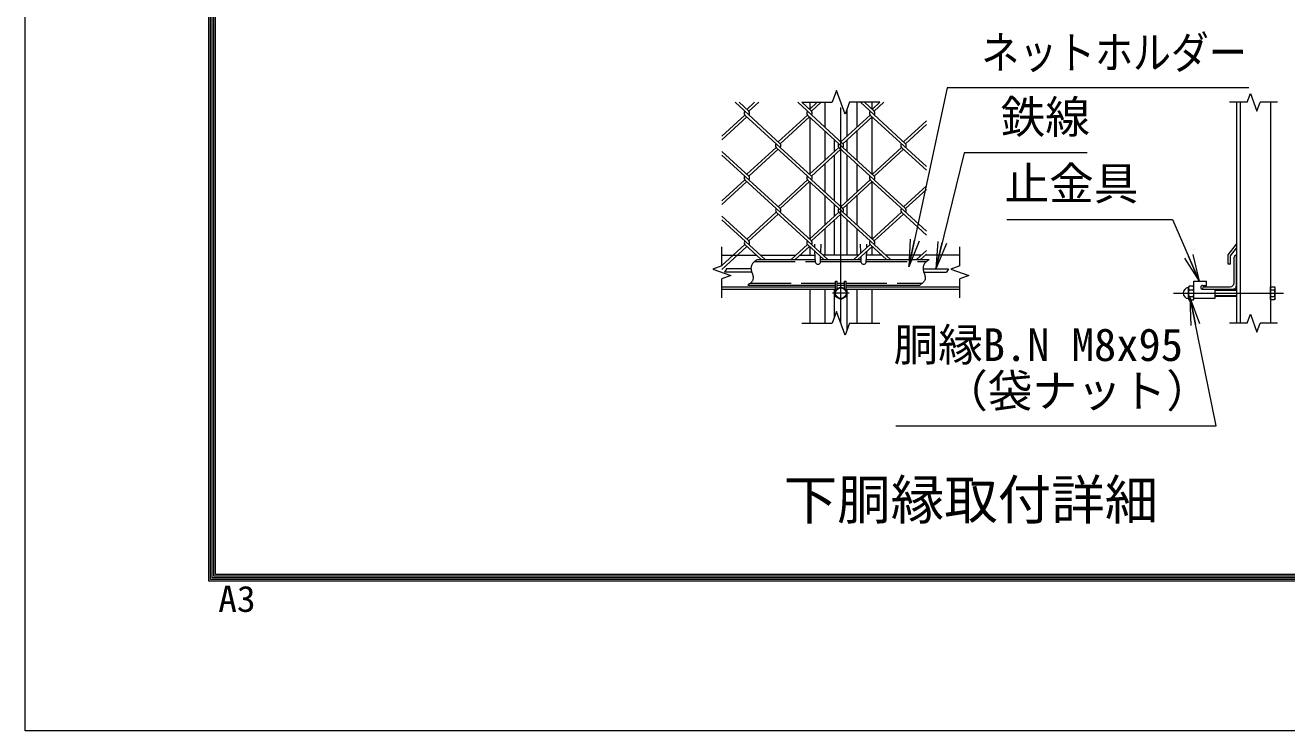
# Model space of a CAD drawing. Units: millimetres at full size; details may follow other scales. Extents: x -16800 to 16800, y -11880 to 11880.
# Drawn here: x -16800 to -9378, y -11880 to -7730 of the extents above; entities that cross this region are included whole.
import ezdxf
from ezdxf.enums import TextEntityAlignment as Align

# ---------------------------------------------------------------- set-up
doc = ezdxf.new("R2010")
doc.units = ezdxf.units.MM
doc.header["$LTSCALE"] = 40
doc.linetypes.add('DASHED', pattern=[7.5, 6, -1.5])
doc.linetypes.add('USER1', pattern=[50.8, 31.75, -6.35, 6.35, -6.35])
for name, color, linetype, lineweight in [('0-0_D-STR1', 1, 'Continuous', 18), ('0-1_D-BMK', 2, 'USER1', 13), ('0-2_D-STR3', 3, 'Continuous', 13), ('0-6_D-STR-DIM', 7, 'Continuous', 13), ('0-7_0', 7, 'Continuous', 18), ('0-9_D-STR-TXT', 7, 'Continuous', 13), ('0-A_D-STR2', 7, 'Continuous', 13), ('0-B_D-TTL-TXT', 7, 'Continuous', 13), ('0-C_D-TTL', 7, 'Continuous', 18)]:
    doc.layers.add(name, color=color, linetype=linetype, lineweight=lineweight)
doc.styles.add('ＭＳ ゴシック', font='')
doc.styles.get('ＭＳ ゴシック').set_extended_font_data('MS Gothic')

# ---------------------------------------------------------------- blocks, each defined once
blk = doc.blocks.new('_Open')
at = {"layer": '0-7_0'}
blk.add_line((-40, 6.67), (0, 0), dxfattribs=at)
blk.add_lwpolyline([(-40, -6.67), (0, 0), (-40, 0)], dxfattribs=at)

msp = doc.modelspace()

# ---------------------------------------------------------------- linework, layer by layer
at = {"layer": '0-0_D-STR1'}
for p, q in [((-12183.86, -8183.11), (-12183.86, -8223.49)), ((-12096.36, -8183.11), (-12096.36, -8328.71)), ((-11963.86, -8381.39), (-11963.86, -8221.03)), ((-11906.36, -8183.11), (-11906.36, -8328.71)), ((-11818.86, -8183.11), (-11818.86, -8223.49)), ((-9672.75, -8183.11), (-9672.75, -9483.11)), ((-9652.75, -8183.11), (-9652.75, -9483.11)), ((-9472.75, -8183.11), (-9472.75, -9483.11)), ((-12183.86, -8270.23), (-12183.86, -8604.69)), ((-11818.86, -8270.23), (-11818.86, -8604.69)), ((-12096.36, -8350.41), (-12096.36, -8524.51)), ((-11906.36, -8350.41), (-11906.36, -8524.51)), ((-12038.86, -8471.82), (-12038.86, -8403.1)), ((-11963.86, -8471.82), (-11963.86, -8403.1)), ((-12038.86, -8762.59), (-12038.86, -8493.52)), ((-11963.86, -8762.59), (-11963.86, -8493.52)), ((-12096.36, -8546.21), (-12096.36, -8709.9)), ((-11906.36, -8546.21), (-11906.36, -8709.9)), ((-12183.86, -8651.43), (-12183.86, -8985.89)), ((-11818.86, -8651.43), (-11818.86, -8985.89)), ((-12096.36, -8731.6), (-12096.36, -8905.71)), ((-11906.36, -8731.6), (-11906.36, -8905.71)), ((-12038.86, -8853.02), (-12038.86, -8784.29)), ((-11963.86, -8853.02), (-11963.86, -8784.29)), ((-12038.86, -9083.11), (-12038.86, -8874.72)), ((-11963.86, -9083.11), (-11963.86, -8874.72)), ((-12096.36, -8927.41), (-12096.36, -9083.11)), ((-11906.36, -8927.41), (-11906.36, -9083.11)), ((-12183.86, -9032.08), (-12183.86, -9083.11)), ((-12154.43, -9036.98), (-12155.11, -9017.5)), ((-12119.41, -9069.07), (-12117.61, -9017.5)), ((-11883.32, -9069.02), (-11885.11, -9017.5)), ((-11848.29, -9036.93), (-11847.61, -9017.5)), ((-11818.86, -9032.57), (-11818.86, -9083.11)), ((-9722.75, -9080), (-9672.75, -9017.5)), ((-9707.75, -9085.61), (-9672.75, -9040.37)), ((-12701.36, -9083.11), (-12496.81, -9083.11)), ((-12473.13, -9083.11), (-12266.34, -9083.11)), ((-12242.66, -9083.11), (-12152.82, -9083.11)), ((-12151.36, -9125), (-12153.67, -9058.84)), ((-12121.36, -9125), (-12120.13, -9089.58)), ((-11898.69, -9083.11), (-12104.09, -9083.11)), ((-11881.36, -9125), (-11882.58, -9090.05)), ((-11851.36, -9125), (-11849.07, -9059.34)), ((-11759.54, -9083.11), (-11849.9, -9083.11)), ((-11529.06, -9083.11), (-11736.45, -9083.11)), ((-11301.36, -9083.11), (-11505.38, -9083.11)), ((-9722.75, -9135), (-9722.75, -9080)), ((-9707.75, -9135), (-9707.75, -9085.61)), ((-9687.75, -9245.61), (-9687.75, -9093.11)), ((-9677.75, -9083.11), (-9672.75, -9083.11)), ((-9672.75, -9258.11), (-9672.75, -9083.11)), ((-9707.75, -9135), (-9722.75, -9135)), ((-12701.36, -9268.11), (-12032.61, -9268.11)), ((-11970.11, -9268.11), (-11301.36, -9268.11)), ((-9862.75, -9268.11), (-9710.25, -9268.11)), ((-12701.36, -9283.11), (-12032.61, -9283.11)), ((-12183.86, -9283.11), (-12183.86, -9483.11)), ((-12096.36, -9283.11), (-12096.36, -9483.11)), ((-12038.86, -9445.18), (-12038.86, -9283.11)), ((-11970.11, -9283.11), (-11301.36, -9283.11)), ((-11963.86, -9521.03), (-11963.86, -9283.11)), ((-11906.36, -9283.11), (-11906.36, -9483.11)), ((-11818.86, -9283.11), (-11818.86, -9483.11)), ((-9872.75, -9278.11), (-9872.75, -9283.11)), ((-9872.75, -9283.11), (-9697.75, -9283.11))]:
    msp.add_line(p, q, dxfattribs=at)
for centre, radius, start, end in [((-12136.36, -9118.75), 16.25, 202.61986, 337.38014), ((-11866.36, -9118.75), 16.25, 202.61986, 337.38014), ((-9677.75, -9093.11), 10, 90, 180), ((-9862.75, -9278.11), 10, 90, 180), ((-9710.25, -9245.61), 22.5, 270, 0), ((-9697.75, -9258.11), 25, 270, 0)]:
    msp.add_arc(centre, radius, start, end, dxfattribs=at)
at = {"layer": '0-1_D-BMK'}
for p, q in [((-12001.36, -9483.11), (-12001.36, -8183.11)), ((-11951.36, -9305.61), (-12051.36, -9305.61)), ((-10043.92, -9305.61), (-9397.75, -9305.61))]:
    msp.add_line(p, q, dxfattribs=at)
at = {"layer": '0-2_D-STR3', "linetype": 'DASHED'}
for p, q in [((-12509.38, -9119.61), (-12151.55, -9119.61)), ((-12121.18, -9119.61), (-11881.55, -9119.61)), ((-11851.18, -9119.61), (-11497.1, -9119.61)), ((-12533.81, -9246.61), (-12032.61, -9246.61)), ((-12022.61, -9246.61), (-11980.11, -9246.61)), ((-11970.11, -9246.61), (-11521.52, -9246.61))]:
    msp.add_line(p, q, dxfattribs=at)
at = {"layer": '0-2_D-STR3'}
for p, q in [((-12493.15, -9108.11), (-12151.95, -9108.11)), ((-12120.77, -9108.11), (-11881.95, -9108.11)), ((-11850.77, -9108.11), (-11480.87, -9108.11)), ((-12525.15, -9183.11), (-12686.34, -9183.11)), ((-12529.84, -9163.11), (-12674.79, -9163.11)), ((-11517.56, -9163.11), (-11368.45, -9163.11)), ((-11512.87, -9183.11), (-11380, -9183.11)), ((-12548.47, -9258.11), (-12032.61, -9258.11)), ((-12032.61, -9286.12), (-12032.61, -9235.61)), ((-12032.61, -9235.61), (-12022.61, -9235.61)), ((-12022.61, -9280.35), (-12022.61, -9235.61)), ((-12022.61, -9258.11), (-11980.11, -9258.11)), ((-11980.11, -9280.35), (-11980.11, -9235.61)), ((-11980.11, -9235.61), (-11970.11, -9235.61)), ((-11970.11, -9286.12), (-11970.11, -9235.61)), ((-11970.11, -9258.11), (-11536.19, -9258.11)), ((-9956.5, -9336.78), (-9956.5, -9275.05)), ((-9956.5, -9336.78), (-9956.5, -9275.05)), ((-9929, -9265.11), (-9951.5, -9265.11)), ((-9924, -9235.61), (-9849, -9235.61)), ((-9924, -9335.61), (-9924, -9235.61)), ((-9924, -9336.78), (-9924, -9275.05)), ((-9924, -9336.78), (-9924, -9275.05)), ((-9872.75, -9260.61), (-9849, -9260.61)), ((-9849, -9260.61), (-9849, -9235.61)), ((-9472.75, -9268.08), (-9449.73, -9268.08)), ((-9472.75, -9343.14), (-9472.75, -9268.08)), ((-9446.25, -9274.11), (-9449.73, -9268.08)), ((-9446.25, -9337.11), (-9446.25, -9274.11)), ((-9951.5, -9285.36), (-9929, -9285.36)), ((-9951.5, -9325.86), (-9929, -9325.86)), ((-9929, -9346.11), (-9951.5, -9346.11)), ((-9924, -9335.61), (-9799, -9335.61)), ((-9872.75, -9283.11), (-9799, -9283.11)), ((-9799, -9335.61), (-9799, -9283.11)), ((-9672.75, -9285.61), (-9799, -9285.61)), ((-9672.75, -9289.36), (-9799, -9289.36)), ((-9672.75, -9321.86), (-9799, -9321.86)), ((-9672.75, -9325.61), (-9799, -9325.61)), ((-9472.75, -9286.85), (-9449.73, -9286.85)), ((-9472.75, -9324.37), (-9449.73, -9324.37)), ((-9472.75, -9343.14), (-9449.73, -9343.14)), ((-9446.25, -9337.11), (-9449.73, -9343.14))]:
    msp.add_line(p, q, dxfattribs=at)
msp.add_lwpolyline([(-11968.86, -9324.37), (-12001.36, -9343.14), (-12033.86, -9324.37), (-12033.86, -9286.85), (-12001.36, -9268.08), (-11968.86, -9286.85)], close=True, dxfattribs=at)
msp.add_circle((-12001.36, -9305.61), 31.25, dxfattribs=at)
for centre, radius, start, end in [((-9954, -9305.61), 32.5, 97.16806, 262.83194), ((-9958.36, -9270.88), 2.5, 277.16806, 343.42019), ((-9943.75, -9275.24), 12.75, 127.42505, 232.57495), ((-9936.75, -9275.24), 12.75, 307.42505, 52.57495), ((-9872.75, -9271.86), 11.25, 90, 270), ((-9463.44, -9277.46), 16.61, 325.61585, 34.38415), ((-9958.36, -9340.34), 2.5, 9.83916, 82.83194), ((-9943.81, -9335.99), 12.71, 127.21089, 232.78911), ((-9912.99, -9305.61), 43.51, 152.26063, 207.73937), ((-9936.69, -9335.99), 12.71, 307.21089, 52.78911), ((-9967.5, -9305.61), 43.51, 332.26063, 27.73937), ((-9508.92, -9305.61), 62.1, 342.4121, 17.5879), ((-9463.44, -9333.76), 16.61, 325.61585, 34.38415)]:
    msp.add_arc(centre, radius, start, end, dxfattribs=at)
at = {"layer": '0-6_D-STR-DIM'}
for p, q in [((-12027.01, -8112.63), (-12052.67, -8183.11)), ((-11975.71, -8253.59), (-12027.01, -8112.63)), ((-9611.22, -8183.11), (-9591.99, -8130.25)), ((-9591.99, -8130.25), (-9553.51, -8235.97)), ((-12231.36, -8183.11), (-12052.67, -8183.11)), ((-11950.06, -8183.11), (-11975.71, -8253.59)), ((-11771.36, -8183.11), (-11950.06, -8183.11)), ((-9611.22, -8183.11), (-9714, -8183.11)), ((-9553.51, -8235.97), (-9534.27, -8183.11)), ((-9431.5, -8183.11), (-9534.27, -8183.11)), ((-12701.36, -9144.63), (-12701.36, -9033.11)), ((-11301.36, -9144.63), (-11301.36, -9033.11)), ((-12701.36, -9144.63), (-12754.22, -9163.87)), ((-12754.22, -9163.87), (-12648.51, -9202.35)), ((-12648.51, -9202.35), (-12701.36, -9221.59)), ((-12674.79, -9163.11), (-12686.34, -9183.11)), ((-11368.45, -9163.11), (-11380, -9183.11)), ((-12701.36, -9333.11), (-12701.36, -9221.59)), ((-11301.36, -9333.11), (-11301.36, -9221.59)), ((-12027.01, -9412.63), (-12052.67, -9483.11)), ((-11975.71, -9553.59), (-12027.01, -9412.63)), ((-12231.36, -9483.11), (-12052.67, -9483.11)), ((-11950.06, -9483.11), (-11975.71, -9553.59)), ((-11950.06, -9483.11), (-11771.36, -9483.11)), ((-9611.22, -9483.11), (-9714, -9483.11)), ((-9611.22, -9483.11), (-9591.99, -9430.25)), ((-9591.99, -9430.25), (-9553.51, -9535.97)), ((-9553.51, -9535.97), (-9534.27, -9483.11)), ((-9431.5, -9483.11), (-9534.27, -9483.11))]:
    msp.add_line(p, q, dxfattribs=at)
for points in [[(-12493.15, -9108.11), (-12497.55, -9111.04), (-12501.89, -9114.01), (-12506.11, -9117.07), (-12510.17, -9120.25), (-12513.98, -9123.61), (-12517.51, -9127.19), (-12520.69, -9131.02), (-12523.46, -9135.15), (-12525.77, -9139.63), (-12527.59, -9144.4), (-12528.9, -9149.39), (-12529.7, -9154.49), (-12529.97, -9159.6), (-12529.71, -9164.63), (-12528.96, -9169.56), (-12527.83, -9174.41), (-12526.42, -9179.23), (-12524.84, -9184.04), (-12523.18, -9188.89), (-12521.55, -9193.79), (-12520.06, -9198.81), (-12518.81, -9203.93), (-12517.9, -9209.1), (-12517.43, -9214.24), (-12517.51, -9219.26), (-12518.23, -9224.06), (-12519.68, -9228.59), (-12521.81, -9232.86), (-12524.52, -9236.9), (-12527.74, -9240.73), (-12531.38, -9244.41), (-12535.36, -9247.95), (-12539.59, -9251.39), (-12543.99, -9254.77), (-12548.47, -9258.11)], [(-11480.87, -9108.11), (-11485.26, -9111.04), (-11489.61, -9114.01), (-11493.83, -9117.07), (-11497.88, -9120.25), (-11501.7, -9123.61), (-11505.23, -9127.19), (-11508.41, -9131.02), (-11511.18, -9135.15), (-11513.49, -9139.63), (-11515.3, -9144.4), (-11516.62, -9149.39), (-11517.41, -9154.49), (-11517.68, -9159.6), (-11517.42, -9164.63), (-11516.67, -9169.56), (-11515.55, -9174.41), (-11514.14, -9179.23), (-11512.55, -9184.04), (-11510.9, -9188.89), (-11509.27, -9193.79), (-11507.78, -9198.81), (-11506.52, -9203.93), (-11505.61, -9209.1), (-11505.14, -9214.24), (-11505.22, -9219.26), (-11505.95, -9224.06), (-11507.4, -9228.59), (-11509.52, -9232.86), (-11512.24, -9236.9), (-11515.46, -9240.73), (-11519.1, -9244.41), (-11523.08, -9247.95), (-11527.31, -9251.39), (-11531.7, -9254.77), (-11536.19, -9258.11)], [(-11301.36, -9144.63), (-11354.22, -9163.87), (-11248.51, -9202.35), (-11301.36, -9221.59)]]:
    msp.add_lwpolyline(points, dxfattribs=at)
at = {"layer": '0-9_D-STR-TXT'}
for points in [[(-9599.9, -8098.19), (-11376.18, -8098.19), (-11600.31, -9147.97)], [(-10552.4, -8480.26), (-11275.89, -8480.26), (-11442.53, -9161.17)], [(-11024.85, -8872.03), (-10049.58, -8872.03), (-9893.01, -9233.77)], [(-11676.91, -10085.43), (-9793.01, -10085.43), (-9945.92, -9335.9)]]:
    msp.add_lwpolyline(points, dxfattribs=at)
at = {"layer": '0-A_D-STR2'}
for p, q in [((-12358.16, -8426.61), (-12623.89, -8183.11)), ((-12542.48, -8236.01), (-12600.21, -8183.11)), ((-12508.43, -8183.11), (-12554.32, -8225.16)), ((-12484.75, -8183.11), (-12542.48, -8236.01)), ((-11989.52, -8426.61), (-12255.25, -8183.11)), ((-12173.84, -8236.01), (-12231.57, -8183.11)), ((-12139.8, -8183.11), (-12185.68, -8225.16)), ((-12116.11, -8183.11), (-12173.84, -8236.01)), ((-11620.88, -8426.61), (-11886.61, -8183.11)), ((-11805.2, -8236.01), (-11862.93, -8183.11)), ((-11771.16, -8183.11), (-11817.04, -8225.16)), ((-11747.47, -8183.11), (-11805.2, -8236.01)), ((-12566.16, -8257.71), (-12701.36, -8381.6)), ((-12554.32, -8268.56), (-12701.36, -8403.3)), ((-12173.84, -8617.21), (-12566.16, -8257.71)), ((-12197.52, -8257.71), (-12370, -8415.76)), ((-12185.68, -8268.56), (-12358.16, -8426.61)), ((-11805.2, -8617.21), (-12197.52, -8257.71)), ((-11828.89, -8257.71), (-12001.36, -8415.76)), ((-11817.04, -8268.56), (-11989.52, -8426.61)), ((-11498.17, -8560.75), (-11828.89, -8257.71)), ((-11498.17, -8292.46), (-11632.72, -8415.76)), ((-11498.17, -8314.17), (-11620.88, -8426.61)), ((-12381.84, -8448.31), (-12554.32, -8606.36)), ((-12370, -8459.16), (-12542.48, -8617.21)), ((-11989.52, -8807.81), (-12381.84, -8448.31)), ((-12013.21, -8448.31), (-12185.68, -8606.36)), ((-12001.36, -8459.16), (-12173.84, -8617.21)), ((-11620.88, -8807.81), (-12013.2, -8448.31)), ((-11644.57, -8448.31), (-11816.01, -8605.41)), ((-11632.72, -8459.16), (-11805.2, -8617.21)), ((-11498.17, -8582.45), (-11644.57, -8448.31)), ((-12542.48, -8617.21), (-12701.36, -8471.62)), ((-12358.16, -8807.81), (-12701.36, -8493.32)), ((-12566.16, -8638.91), (-12701.36, -8762.8)), ((-12554.32, -8649.76), (-12701.36, -8784.5)), ((-12173.84, -8998.4), (-12566.16, -8638.91)), ((-12197.52, -8638.91), (-12370, -8796.95)), ((-12185.68, -8649.76), (-12358.16, -8807.81)), ((-11805.23, -8998.38), (-12197.52, -8638.91)), ((-11828.89, -8638.91), (-12001.36, -8796.95)), ((-11817.04, -8649.76), (-11989.52, -8807.81)), ((-11498.17, -8941.95), (-11828.89, -8638.91)), ((-11498.17, -8673.66), (-11632.72, -8796.95)), ((-11498.17, -8695.36), (-11620.88, -8807.81)), ((-12381.84, -8829.51), (-12554.32, -8987.55)), ((-12077.21, -9108.11), (-12381.55, -8829.24)), ((-12013.2, -8829.51), (-12185.68, -8987.55)), ((-11709.16, -9108.11), (-12013.2, -8829.51)), ((-11644.57, -8829.51), (-11817.04, -8987.55)), ((-11498.17, -8963.65), (-11644.57, -8829.51)), ((-12542.48, -8998.4), (-12701.36, -8852.81)), ((-12445.85, -9108.11), (-12701.36, -8873.97)), ((-12370, -8840.36), (-12542.48, -8998.4)), ((-12001.36, -8840.36), (-12173.84, -8998.4)), ((-11632.72, -8840.36), (-11805.2, -8998.4)), ((-12565.9, -9019.81), (-12701.36, -9143.94)), ((-12554.05, -9030.66), (-12701.36, -9165.64)), ((-12469.53, -9108.11), (-12565.87, -9019.83)), ((-12197.26, -9019.81), (-12293.62, -9108.11)), ((-12185.42, -9030.66), (-12269.94, -9108.11)), ((-12100.89, -9108.11), (-12197.26, -9019.81)), ((-11828.62, -9019.81), (-11924.98, -9108.11)), ((-11816.78, -9030.66), (-11901.3, -9108.11)), ((-11732.25, -9108.11), (-11828.62, -9019.81)), ((-11498.17, -9054.81), (-11556.35, -9108.11)), ((-11498.17, -9076.51), (-11532.66, -9108.11))]:
    msp.add_line(p, q, dxfattribs=at)
for centre, start, end in [((-12554.32, -8246.86), 137.5, 222.5), ((-12554.32, -8246.86), 317.5, 42.5), ((-12185.68, -8246.86), 137.5, 222.5), ((-12185.68, -8246.86), 317.5, 42.5), ((-11817.04, -8246.86), 137.5, 222.5), ((-11817.04, -8246.86), 317.5, 42.5), ((-12370.03, -8437.43), 137.5, 222.5), ((-12370.03, -8437.43), 317.5, 42.5), ((-12001.39, -8437.43), 137.5, 222.5), ((-12001.39, -8437.43), 317.5, 42.5), ((-11632.75, -8437.43), 137.5, 222.5), ((-11632.75, -8437.43), 317.5, 42.5), ((-12554.32, -8628.06), 137.5, 222.5), ((-12554.32, -8628.06), 317.5, 42.5), ((-12185.68, -8628.06), 137.5, 222.5), ((-12185.68, -8628.06), 317.5, 42.5), ((-11817.04, -8628.06), 137.5, 222.5), ((-11817.04, -8628.06), 317.5, 42.5), ((-12369.74, -8818.36), 137.5, 222.5), ((-12369.74, -8818.36), 317.5, 42.5), ((-12001.1, -8818.36), 137.5, 222.5), ((-12001.1, -8818.36), 317.5, 42.5), ((-11632.46, -8818.36), 137.5, 222.5), ((-11632.46, -8818.36), 317.5, 42.5), ((-12554.05, -9008.96), 137.5, 222.5), ((-12554.05, -9008.96), 317.5, 42.5), ((-12185.42, -9008.96), 137.5, 222.5), ((-12185.42, -9008.96), 317.5, 42.5), ((-11816.78, -9008.96), 137.5, 222.5), ((-11816.78, -9008.96), 317.5, 42.5)]:
    msp.add_arc(centre, 16.06, start, end, dxfattribs=at)
at = {"layer": '0-C_D-TTL', "color": 2}
msp.add_lwpolyline([(-16800, 11880), (16800, 11880), (16800, -11880), (-16800, -11880)], close=True, dxfattribs=at)
at = {"layer": '0-C_D-TTL'}
for points in [[(-15720, 11000), (15720, 11000), (15720, -11000), (-15720, -11000)], [(-15710, 10990), (15710, 10990), (15710, -10990), (-15710, -10990)], [(-15700, 10980), (15700, 10980), (15700, -10980), (-15700, -10980)], [(-15690, 10970), (15690, 10970), (15690, -10970), (-15690, -10970)], [(-15680, 10960), (15680, 10960), (15680, -10960), (-15680, -10960)]]:
    msp.add_lwpolyline(points, close=True, dxfattribs=at)

# ---------------------------------------------------------------- block references
at = {"layer": '0-9_D-STR-TXT', "xscale": 4, "yscale": 4}
for p, rotation in [((-11600.73, -9149.92), 257.94811), ((-11443, -9163.11), 256.24822), ((-9892.21, -9235.61), 293.40477), ((-9946.32, -9333.94), 101.52991)]:
    msp.add_blockref('_Open', p, dxfattribs=dict(at, rotation=rotation))

# ---------------------------------------------------------------- texts
at = {"layer": '0-9_D-STR-TXT', "style": 'ＭＳ ゴシック', "width": 0.85}
msp.add_text('ネットホルダー', height=192.4, dxfattribs=at).set_placement((-11174.52, -8043.79), align=Align.BOTTOM_LEFT)
at = {"layer": '0-9_D-STR-TXT', "style": 'ＭＳ ゴシック'}
for s, p in [('鉄線', (-11061.02, -8422.81)), ('止金具', (-11038.05, -8815.09)), ('胴縁B.N M8x95', (-11691.13, -9762.54)), ('（袋ナット）', (-11398.74, -10034.08))]:
    msp.add_text(s, height=192.4, dxfattribs=at).set_placement(p, align=Align.BOTTOM_LEFT)
at = {"layer": '0-B_D-TTL-TXT', "style": 'ＭＳ ゴシック'}
msp.add_text('下胴縁取付詳細', height=230.8, dxfattribs=at).set_placement((-12337.63, -10705.23), align=Align.BOTTOM_LEFT)
at = {"layer": '0-C_D-TTL', "style": 'ＭＳ ゴシック', "width": 1.05}
msp.add_text('A3', height=153.9, dxfattribs=at).set_placement((-15664.35, -11227.25), align=Align.BOTTOM_LEFT)

doc.saveas('drawing.dxf')
